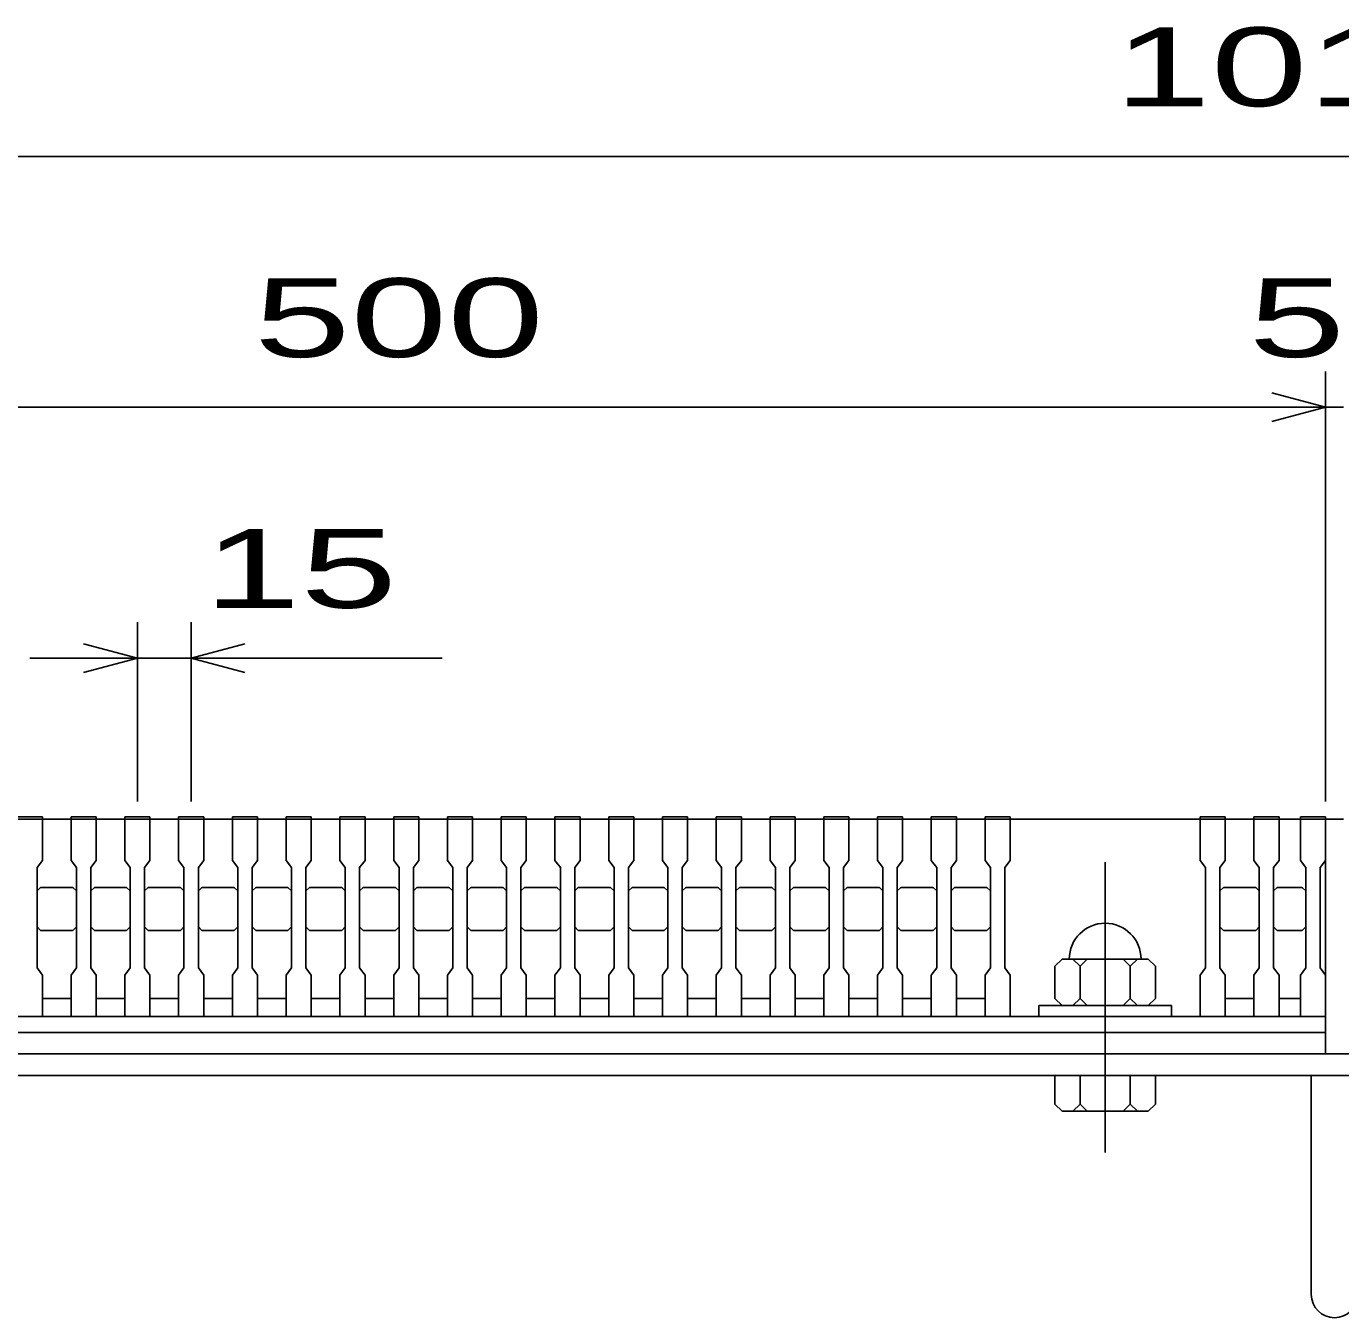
# Model space of a CAD drawing. Units: millimetres, scale not verified. Extents: x -1820 to 1731, y -1282 to 1054.
# Drawn here: x -1215 to -848.3, y -781.1 to -420.7 of the extents above; entities that cross this region are included whole.
import ezdxf
from ezdxf.enums import TextEntityAlignment as Align

# ---------------------------------------------------------------- set-up
doc = ezdxf.new("R2010")
doc.units = ezdxf.units.MM
doc.header["$LTSCALE"] = 10
doc.linetypes.add('CHAIN', pattern=[18.5, 12, -1.5, 3.5, -1.5])
for name, color, linetype, lineweight in [('16', 3, 'Continuous', 25), ('19', 6, 'Continuous', 25), ('22', 2, 'Continuous', 25)]:
    doc.layers.add(name, color=color, linetype=linetype, lineweight=lineweight)
doc.styles.add('ベクトル', font='')
doc.styles.get('ベクトル').set_extended_font_data('ベクトル')

msp = doc.modelspace()

# ---------------------------------------------------------------- linework, layer by layer
at = {"layer": '16'}
for p, q in [((-1217.5, -641.3), (-1210.5, -641.3)), ((-1210.5, -641.3), (-1210.5, -642)), ((-1202.5, -642), (-1202.5, -641.3)), ((-1202.5, -641.3), (-1195.5, -641.3)), ((-1195.5, -641.3), (-1195.5, -642)), ((-1187.5, -642), (-1187.5, -641.3)), ((-1187.5, -641.3), (-1180.5, -641.3)), ((-1180.5, -641.3), (-1180.5, -642)), ((-1172.5, -642), (-1172.5, -641.3)), ((-1172.5, -641.3), (-1165.5, -641.3)), ((-1165.5, -641.3), (-1165.5, -642)), ((-1157.5, -642), (-1157.5, -641.3)), ((-1157.5, -641.3), (-1150.5, -641.3)), ((-1150.5, -641.3), (-1150.5, -642)), ((-1142.5, -642), (-1142.5, -641.3)), ((-1142.5, -641.3), (-1135.5, -641.3)), ((-1135.5, -641.3), (-1135.5, -642)), ((-1127.5, -642), (-1127.5, -641.3)), ((-1127.5, -641.3), (-1120.5, -641.3)), ((-1120.5, -641.3), (-1120.5, -642)), ((-1112.5, -642), (-1112.5, -641.3)), ((-1112.5, -641.3), (-1105.5, -641.3)), ((-1105.5, -641.3), (-1105.5, -642)), ((-1097.5, -642), (-1097.5, -641.3)), ((-1097.5, -641.3), (-1090.5, -641.3)), ((-1090.5, -641.3), (-1090.5, -642)), ((-1082.5, -642), (-1082.5, -641.3)), ((-1082.5, -641.3), (-1075.5, -641.3)), ((-1075.5, -641.3), (-1075.5, -642)), ((-1067.5, -642), (-1067.5, -641.3)), ((-1067.5, -641.3), (-1060.5, -641.3)), ((-1060.5, -641.3), (-1060.5, -642)), ((-1052.5, -642), (-1052.5, -641.3)), ((-1052.5, -641.3), (-1045.5, -641.3)), ((-1045.5, -641.3), (-1045.5, -642)), ((-1037.5, -642), (-1037.5, -641.3)), ((-1037.5, -641.3), (-1030.5, -641.3)), ((-1030.5, -641.3), (-1030.5, -642)), ((-1022.5, -642), (-1022.5, -641.3)), ((-1022.5, -641.3), (-1015.5, -641.3)), ((-1015.5, -641.3), (-1015.5, -642)), ((-1007.5, -642), (-1007.5, -641.3)), ((-1007.5, -641.3), (-1000.5, -641.3)), ((-1000.5, -641.3), (-1000.5, -642)), ((-992.5, -642), (-992.5, -641.3)), ((-992.5, -641.3), (-985.5, -641.3)), ((-985.5, -641.3), (-985.5, -642)), ((-977.5, -642), (-977.5, -641.3)), ((-977.5, -641.3), (-970.5, -641.3)), ((-970.5, -641.3), (-970.5, -642)), ((-962.5, -642), (-962.5, -641.3)), ((-962.5, -641.3), (-955.5, -641.3)), ((-955.5, -641.3), (-955.5, -642)), ((-947.5, -642), (-947.5, -641.3)), ((-947.5, -641.3), (-940.5, -641.3)), ((-940.5, -641.3), (-940.5, -642)), ((-887.5, -642), (-887.5, -641.3)), ((-887.5, -641.3), (-880.5, -641.3)), ((-880.5, -641.3), (-880.5, -642)), ((-872.5, -642), (-872.5, -641.3)), ((-872.5, -641.3), (-865.5, -641.3)), ((-865.5, -641.3), (-865.5, -642)), ((-859.5, -642), (-859.5, -641.3)), ((-859.5, -641.3), (-852.5, -641.3)), ((-852.5, -641.3), (-852.5, -642)), ((-1352.5, -642), (-852.5, -642)), ((-1210.5, -642), (-1217.5, -642)), ((-1210.5, -653.5), (-1210.5, -642)), ((-1202.5, -642), (-1202.5, -653.5)), ((-1195.5, -642), (-1202.5, -642)), ((-1195.5, -653.5), (-1195.5, -642)), ((-1187.5, -642), (-1187.5, -653.5)), ((-1180.5, -642), (-1187.5, -642)), ((-1180.5, -653.5), (-1180.5, -642)), ((-1172.5, -642), (-1172.5, -653.5)), ((-1165.5, -642), (-1172.5, -642)), ((-1165.5, -653.5), (-1165.5, -642)), ((-1157.5, -642), (-1157.5, -653.5)), ((-1150.5, -642), (-1157.5, -642)), ((-1150.5, -653.5), (-1150.5, -642)), ((-1142.5, -642), (-1142.5, -653.5)), ((-1135.5, -642), (-1142.5, -642)), ((-1135.5, -653.5), (-1135.5, -642)), ((-1127.5, -642), (-1127.5, -653.5)), ((-1120.5, -642), (-1127.5, -642)), ((-1120.5, -653.5), (-1120.5, -642)), ((-1112.5, -642), (-1112.5, -653.5)), ((-1105.5, -642), (-1112.5, -642)), ((-1105.5, -653.5), (-1105.5, -642)), ((-1097.5, -642), (-1097.5, -653.5)), ((-1090.5, -642), (-1097.5, -642)), ((-1090.5, -653.5), (-1090.5, -642)), ((-1082.5, -642), (-1082.5, -653.5)), ((-1075.5, -642), (-1082.5, -642)), ((-1075.5, -653.5), (-1075.5, -642)), ((-1067.5, -642), (-1067.5, -653.5)), ((-1060.5, -642), (-1067.5, -642)), ((-1060.5, -653.5), (-1060.5, -642)), ((-1052.5, -642), (-1052.5, -653.5)), ((-1045.5, -642), (-1052.5, -642)), ((-1045.5, -653.5), (-1045.5, -642)), ((-1037.5, -642), (-1037.5, -653.5)), ((-1030.5, -642), (-1037.5, -642)), ((-1030.5, -653.5), (-1030.5, -642)), ((-1022.5, -642), (-1022.5, -653.5)), ((-1015.5, -642), (-1022.5, -642)), ((-1015.5, -653.5), (-1015.5, -642)), ((-1007.5, -642), (-1007.5, -653.5)), ((-1000.5, -642), (-1007.5, -642)), ((-1000.5, -653.5), (-1000.5, -642)), ((-992.5, -642), (-992.5, -653.5)), ((-985.5, -642), (-992.5, -642)), ((-985.5, -653.5), (-985.5, -642)), ((-977.5, -642), (-977.5, -653.5)), ((-970.5, -642), (-977.5, -642)), ((-970.5, -653.5), (-970.5, -642)), ((-962.5, -642), (-962.5, -653.5)), ((-955.5, -642), (-962.5, -642)), ((-955.5, -653.5), (-955.5, -642)), ((-947.5, -642), (-947.5, -653.5)), ((-940.5, -642), (-947.5, -642)), ((-940.5, -653.5), (-940.5, -642)), ((-940.5, -642), (-887.5, -642)), ((-887.5, -642), (-887.5, -653.5)), ((-880.5, -642), (-887.5, -642)), ((-880.5, -653.5), (-880.5, -642)), ((-872.5, -642), (-872.5, -653.5)), ((-865.5, -642), (-872.5, -642)), ((-865.5, -653.5), (-865.5, -642)), ((-859.5, -642), (-859.5, -653.5)), ((-852.5, -642), (-859.5, -642)), ((-852.5, -653.5), (-852.5, -642)), ((-852.5, -692), (-852.5, -642)), ((-1212, -655.5), (-1210.5, -653.5)), ((-1212, -683.5), (-1212, -655.5)), ((-1202.5, -653.5), (-1201, -655.5)), ((-1201, -655.5), (-1201, -683.5)), ((-1197, -655.5), (-1195.5, -653.5)), ((-1197, -683.5), (-1197, -655.5)), ((-1187.5, -653.5), (-1186, -655.5)), ((-1186, -655.5), (-1186, -683.5)), ((-1182, -655.5), (-1180.5, -653.5)), ((-1182, -683.5), (-1182, -655.5)), ((-1172.5, -653.5), (-1171, -655.5)), ((-1171, -655.5), (-1171, -683.5)), ((-1167, -655.5), (-1165.5, -653.5)), ((-1167, -683.5), (-1167, -655.5)), ((-1157.5, -653.5), (-1156, -655.5)), ((-1156, -655.5), (-1156, -683.5)), ((-1152, -655.5), (-1150.5, -653.5)), ((-1152, -683.5), (-1152, -655.5)), ((-1142.5, -653.5), (-1141, -655.5)), ((-1141, -655.5), (-1141, -683.5)), ((-1137, -655.5), (-1135.5, -653.5)), ((-1137, -683.5), (-1137, -655.5)), ((-1127.5, -653.5), (-1126, -655.5)), ((-1126, -655.5), (-1126, -683.5)), ((-1122, -655.5), (-1120.5, -653.5)), ((-1122, -683.5), (-1122, -655.5)), ((-1112.5, -653.5), (-1111, -655.5)), ((-1111, -655.5), (-1111, -683.5)), ((-1107, -655.5), (-1105.5, -653.5)), ((-1107, -683.5), (-1107, -655.5)), ((-1097.5, -653.5), (-1096, -655.5)), ((-1096, -655.5), (-1096, -683.5)), ((-1092, -655.5), (-1090.5, -653.5)), ((-1092, -683.5), (-1092, -655.5)), ((-1082.5, -653.5), (-1081, -655.5)), ((-1081, -655.5), (-1081, -683.5)), ((-1077, -655.5), (-1075.5, -653.5)), ((-1077, -683.5), (-1077, -655.5)), ((-1067.5, -653.5), (-1066, -655.5)), ((-1066, -655.5), (-1066, -683.5)), ((-1062, -655.5), (-1060.5, -653.5)), ((-1062, -683.5), (-1062, -655.5)), ((-1052.5, -653.5), (-1051, -655.5)), ((-1051, -655.5), (-1051, -683.5)), ((-1047, -655.5), (-1045.5, -653.5)), ((-1047, -683.5), (-1047, -655.5)), ((-1037.5, -653.5), (-1036, -655.5)), ((-1036, -655.5), (-1036, -683.5)), ((-1032, -655.5), (-1030.5, -653.5)), ((-1032, -683.5), (-1032, -655.5)), ((-1022.5, -653.5), (-1021, -655.5)), ((-1021, -655.5), (-1021, -683.5)), ((-1017, -655.5), (-1015.5, -653.5)), ((-1017, -683.5), (-1017, -655.5)), ((-1007.5, -653.5), (-1006, -655.5)), ((-1006, -655.5), (-1006, -683.5)), ((-1002, -655.5), (-1000.5, -653.5)), ((-1002, -683.5), (-1002, -655.5)), ((-992.5, -653.5), (-991, -655.5)), ((-991, -655.5), (-991, -683.5)), ((-987, -655.5), (-985.5, -653.5)), ((-987, -683.5), (-987, -655.5)), ((-977.5, -653.5), (-976, -655.5)), ((-976, -655.5), (-976, -683.5)), ((-972, -655.5), (-970.5, -653.5)), ((-972, -683.5), (-972, -655.5)), ((-962.5, -653.5), (-961, -655.5)), ((-961, -655.5), (-961, -683.5)), ((-957, -655.5), (-955.5, -653.5)), ((-957, -683.5), (-957, -655.5)), ((-947.5, -653.5), (-946, -655.5)), ((-946, -655.5), (-946, -683.5)), ((-942, -655.5), (-940.5, -653.5)), ((-942, -683.5), (-942, -655.5)), ((-887.5, -653.5), (-886, -655.5)), ((-886, -655.5), (-886, -683.5)), ((-882, -655.5), (-880.5, -653.5)), ((-882, -683.5), (-882, -655.5)), ((-872.5, -653.5), (-871, -655.5)), ((-871, -655.5), (-871, -683.5)), ((-867, -655.5), (-865.5, -653.5)), ((-867, -683.5), (-867, -655.5)), ((-859.5, -653.5), (-858, -655.5)), ((-858, -655.5), (-858, -683.5)), ((-854, -655.5), (-852.5, -653.5)), ((-854, -683.5), (-854, -655.5)), ((-1212, -662), (-1211, -661)), ((-1211, -661), (-1202, -661)), ((-1202, -661), (-1201, -662)), ((-1197, -662), (-1196, -661)), ((-1196, -661), (-1187, -661)), ((-1187, -661), (-1186, -662)), ((-1182, -662), (-1181, -661)), ((-1181, -661), (-1172, -661)), ((-1172, -661), (-1171, -662)), ((-1167, -662), (-1166, -661)), ((-1166, -661), (-1157, -661)), ((-1157, -661), (-1156, -662)), ((-1152, -662), (-1151, -661)), ((-1151, -661), (-1142, -661)), ((-1142, -661), (-1141, -662)), ((-1137, -662), (-1136, -661)), ((-1136, -661), (-1127, -661)), ((-1127, -661), (-1126, -662)), ((-1122, -662), (-1121, -661)), ((-1121, -661), (-1112, -661)), ((-1112, -661), (-1111, -662)), ((-1107, -662), (-1106, -661)), ((-1106, -661), (-1097, -661)), ((-1097, -661), (-1096, -662)), ((-1092, -662), (-1091, -661)), ((-1091, -661), (-1082, -661)), ((-1082, -661), (-1081, -662)), ((-1077, -662), (-1076, -661)), ((-1076, -661), (-1067, -661)), ((-1067, -661), (-1066, -662)), ((-1062, -662), (-1061, -661)), ((-1061, -661), (-1052, -661)), ((-1052, -661), (-1051, -662)), ((-1047, -662), (-1046, -661)), ((-1046, -661), (-1037, -661)), ((-1037, -661), (-1036, -662)), ((-1032, -662), (-1031, -661)), ((-1031, -661), (-1022, -661)), ((-1022, -661), (-1021, -662)), ((-1017, -662), (-1016, -661)), ((-1016, -661), (-1007, -661)), ((-1007, -661), (-1006, -662)), ((-1002, -662), (-1001, -661)), ((-1001, -661), (-992, -661)), ((-992, -661), (-991, -662)), ((-987, -662), (-986, -661)), ((-986, -661), (-977, -661)), ((-977, -661), (-976, -662)), ((-972, -662), (-971, -661)), ((-971, -661), (-962, -661)), ((-962, -661), (-961, -662)), ((-957, -662), (-956, -661)), ((-956, -661), (-947, -661)), ((-947, -661), (-946, -662)), ((-882, -662), (-881, -661)), ((-881, -661), (-872, -661)), ((-872, -661), (-871, -662)), ((-867, -662), (-866, -661)), ((-866, -661), (-859, -661)), ((-859, -661), (-858, -662)), ((-1211, -673), (-1212, -672)), ((-1202, -673), (-1211, -673)), ((-1201, -672), (-1202, -673)), ((-1196, -673), (-1197, -672)), ((-1187, -673), (-1196, -673)), ((-1186, -672), (-1187, -673)), ((-1181, -673), (-1182, -672)), ((-1172, -673), (-1181, -673)), ((-1171, -672), (-1172, -673)), ((-1166, -673), (-1167, -672)), ((-1157, -673), (-1166, -673)), ((-1156, -672), (-1157, -673)), ((-1151, -673), (-1152, -672)), ((-1142, -673), (-1151, -673)), ((-1141, -672), (-1142, -673)), ((-1136, -673), (-1137, -672)), ((-1127, -673), (-1136, -673)), ((-1126, -672), (-1127, -673)), ((-1121, -673), (-1122, -672)), ((-1112, -673), (-1121, -673)), ((-1111, -672), (-1112, -673)), ((-1106, -673), (-1107, -672)), ((-1097, -673), (-1106, -673)), ((-1096, -672), (-1097, -673)), ((-1091, -673), (-1092, -672)), ((-1082, -673), (-1091, -673)), ((-1081, -672), (-1082, -673)), ((-1076, -673), (-1077, -672)), ((-1067, -673), (-1076, -673)), ((-1066, -672), (-1067, -673)), ((-1061, -673), (-1062, -672)), ((-1052, -673), (-1061, -673)), ((-1051, -672), (-1052, -673)), ((-1046, -673), (-1047, -672)), ((-1037, -673), (-1046, -673)), ((-1036, -672), (-1037, -673)), ((-1031, -673), (-1032, -672)), ((-1022, -673), (-1031, -673)), ((-1021, -672), (-1022, -673)), ((-1016, -673), (-1017, -672)), ((-1007, -673), (-1016, -673)), ((-1006, -672), (-1007, -673)), ((-1001, -673), (-1002, -672)), ((-992, -673), (-1001, -673)), ((-991, -672), (-992, -673)), ((-986, -673), (-987, -672)), ((-977, -673), (-986, -673)), ((-976, -672), (-977, -673)), ((-971, -673), (-972, -672)), ((-962, -673), (-971, -673)), ((-961, -672), (-962, -673)), ((-956, -673), (-957, -672)), ((-947, -673), (-956, -673)), ((-946, -672), (-947, -673)), ((-881, -673), (-882, -672)), ((-872, -673), (-881, -673)), ((-871, -672), (-872, -673)), ((-866, -673), (-867, -672)), ((-859, -673), (-866, -673)), ((-858, -672), (-859, -673)), ((-926, -681), (-928, -683)), ((-902, -681), (-926, -681)), ((-921, -683), (-923, -681)), ((-919, -681), (-921, -683)), ((-907, -683), (-909, -681)), ((-905, -681), (-907, -683)), ((-900, -683), (-902, -681)), ((-1210.5, -685.5), (-1212, -683.5)), ((-1210.5, -697), (-1210.5, -685.5)), ((-1201, -683.5), (-1202.5, -685.5)), ((-1202.5, -685.5), (-1202.5, -697)), ((-1195.5, -685.5), (-1197, -683.5)), ((-1195.5, -697), (-1195.5, -685.5)), ((-1186, -683.5), (-1187.5, -685.5)), ((-1187.5, -685.5), (-1187.5, -697)), ((-1180.5, -685.5), (-1182, -683.5)), ((-1180.5, -697), (-1180.5, -685.5)), ((-1171, -683.5), (-1172.5, -685.5)), ((-1172.5, -685.5), (-1172.5, -697)), ((-1165.5, -685.5), (-1167, -683.5)), ((-1165.5, -697), (-1165.5, -685.5)), ((-1156, -683.5), (-1157.5, -685.5)), ((-1157.5, -685.5), (-1157.5, -697)), ((-1150.5, -685.5), (-1152, -683.5)), ((-1150.5, -697), (-1150.5, -685.5)), ((-1141, -683.5), (-1142.5, -685.5)), ((-1142.5, -685.5), (-1142.5, -697)), ((-1135.5, -685.5), (-1137, -683.5)), ((-1135.5, -697), (-1135.5, -685.5)), ((-1126, -683.5), (-1127.5, -685.5)), ((-1127.5, -685.5), (-1127.5, -697)), ((-1120.5, -685.5), (-1122, -683.5)), ((-1120.5, -697), (-1120.5, -685.5)), ((-1111, -683.5), (-1112.5, -685.5)), ((-1112.5, -685.5), (-1112.5, -697)), ((-1105.5, -685.5), (-1107, -683.5)), ((-1105.5, -697), (-1105.5, -685.5)), ((-1096, -683.5), (-1097.5, -685.5)), ((-1097.5, -685.5), (-1097.5, -697)), ((-1090.5, -685.5), (-1092, -683.5)), ((-1090.5, -697), (-1090.5, -685.5)), ((-1081, -683.5), (-1082.5, -685.5)), ((-1082.5, -685.5), (-1082.5, -697)), ((-1075.5, -685.5), (-1077, -683.5)), ((-1075.5, -697), (-1075.5, -685.5)), ((-1066, -683.5), (-1067.5, -685.5)), ((-1067.5, -685.5), (-1067.5, -697)), ((-1060.5, -685.5), (-1062, -683.5)), ((-1060.5, -697), (-1060.5, -685.5)), ((-1051, -683.5), (-1052.5, -685.5)), ((-1052.5, -685.5), (-1052.5, -697)), ((-1045.5, -685.5), (-1047, -683.5)), ((-1045.5, -697), (-1045.5, -685.5)), ((-1036, -683.5), (-1037.5, -685.5)), ((-1037.5, -685.5), (-1037.5, -697)), ((-1030.5, -685.5), (-1032, -683.5)), ((-1030.5, -697), (-1030.5, -685.5)), ((-1021, -683.5), (-1022.5, -685.5)), ((-1022.5, -685.5), (-1022.5, -697)), ((-1015.5, -685.5), (-1017, -683.5)), ((-1015.5, -697), (-1015.5, -685.5)), ((-1006, -683.5), (-1007.5, -685.5)), ((-1007.5, -685.5), (-1007.5, -697)), ((-1000.5, -685.5), (-1002, -683.5)), ((-1000.5, -697), (-1000.5, -685.5)), ((-991, -683.5), (-992.5, -685.5)), ((-992.5, -685.5), (-992.5, -697)), ((-985.5, -685.5), (-987, -683.5)), ((-985.5, -697), (-985.5, -685.5)), ((-976, -683.5), (-977.5, -685.5)), ((-977.5, -685.5), (-977.5, -697)), ((-970.5, -685.5), (-972, -683.5)), ((-970.5, -697), (-970.5, -685.5)), ((-961, -683.5), (-962.5, -685.5)), ((-962.5, -685.5), (-962.5, -697)), ((-955.5, -685.5), (-957, -683.5)), ((-955.5, -697), (-955.5, -685.5)), ((-946, -683.5), (-947.5, -685.5)), ((-947.5, -685.5), (-947.5, -697)), ((-940.5, -685.5), (-942, -683.5)), ((-940.5, -697), (-940.5, -685.5)), ((-928, -683), (-928, -692)), ((-921, -692), (-921, -683)), ((-907, -692), (-907, -683)), ((-900, -692), (-900, -683)), ((-886, -683.5), (-887.5, -685.5)), ((-887.5, -685.5), (-887.5, -697)), ((-880.5, -685.5), (-882, -683.5)), ((-880.5, -697), (-880.5, -685.5)), ((-871, -683.5), (-872.5, -685.5)), ((-872.5, -685.5), (-872.5, -697)), ((-865.5, -685.5), (-867, -683.5)), ((-865.5, -697), (-865.5, -685.5)), ((-858, -683.5), (-859.5, -685.5)), ((-859.5, -685.5), (-859.5, -697)), ((-852.5, -685.5), (-854, -683.5)), ((-852.5, -697), (-852.5, -685.5)), ((-1210.5, -692), (-1202.5, -692)), ((-1195.5, -692), (-1187.5, -692)), ((-1180.5, -692), (-1172.5, -692)), ((-1165.5, -692), (-1157.5, -692)), ((-1150.5, -692), (-1142.5, -692)), ((-1135.5, -692), (-1127.5, -692)), ((-1120.5, -692), (-1112.5, -692)), ((-1105.5, -692), (-1097.5, -692)), ((-1090.5, -692), (-1082.5, -692)), ((-1075.5, -692), (-1067.5, -692)), ((-1060.5, -692), (-1052.5, -692)), ((-1045.5, -692), (-1037.5, -692)), ((-1030.5, -692), (-1022.5, -692)), ((-1015.5, -692), (-1007.5, -692)), ((-1000.5, -692), (-992.5, -692)), ((-985.5, -692), (-977.5, -692)), ((-970.5, -692), (-962.5, -692)), ((-955.5, -692), (-947.5, -692)), ((-928, -692), (-926, -694)), ((-923, -694), (-921, -692)), ((-921, -692), (-919, -694)), ((-909, -694), (-907, -692)), ((-907, -692), (-905, -694)), ((-902, -694), (-900, -692)), ((-880.5, -692), (-872.5, -692)), ((-865.5, -692), (-859.5, -692)), ((-932.5, -697), (-932.5, -694)), ((-932.5, -694), (-895.5, -694)), ((-895.5, -694), (-895.5, -697)), ((-1352.5, -697), (-852.5, -697)), ((-1217.5, -697), (-1210.5, -697)), ((-1202.5, -697), (-1195.5, -697)), ((-1187.5, -697), (-1180.5, -697)), ((-1172.5, -697), (-1165.5, -697)), ((-1157.5, -697), (-1150.5, -697)), ((-1142.5, -697), (-1135.5, -697)), ((-1127.5, -697), (-1120.5, -697)), ((-1112.5, -697), (-1105.5, -697)), ((-1097.5, -697), (-1090.5, -697)), ((-1082.5, -697), (-1075.5, -697)), ((-1067.5, -697), (-1060.5, -697)), ((-1052.5, -697), (-1045.5, -697)), ((-1037.5, -697), (-1030.5, -697)), ((-1022.5, -697), (-1015.5, -697)), ((-1007.5, -697), (-1000.5, -697)), ((-992.5, -697), (-985.5, -697)), ((-977.5, -697), (-970.5, -697)), ((-962.5, -697), (-955.5, -697)), ((-947.5, -697), (-940.5, -697)), ((-887.5, -697), (-940.5, -697)), ((-895.5, -697), (-932.5, -697)), ((-887.5, -697), (-880.5, -697)), ((-872.5, -697), (-865.5, -697)), ((-859.5, -697), (-852.5, -697)), ((-852.5, -697), (-852.5, -701.5)), ((-852.5, -701.5), (-1352.5, -701.5)), ((-852.5, -707.5), (-852.5, -701.5)), ((-1352.5, -707.5), (-852.5, -707.5))]:
    msp.add_line(p, q, dxfattribs=at)
at = {"layer": '16', "linetype": 'CHAIN'}
msp.add_line((-914, -654), (-914, -735), dxfattribs=at)
at = {"layer": '16'}
msp.add_arc((-914, -681), 10, 0, 180, dxfattribs=at)
at = {"layer": '19'}
for p, q in [((-852.5, -642), (-847.5, -642)), ((-1355, -707.5), (-345, -707.5)), ((-345, -713.5), (-1355, -713.5)), ((-928, -721.5), (-928, -713.5)), ((-928, -713.5), (-900, -713.5)), ((-921, -721.5), (-921, -713.5)), ((-907, -721.5), (-907, -713.5)), ((-900, -721.5), (-900, -713.5)), ((-856.5, -774.61), (-856.5, -713.5)), ((-928, -721.5), (-926, -723.5)), ((-921, -721.5), (-923, -723.5)), ((-919, -723.5), (-921, -721.5)), ((-907, -721.5), (-909, -723.5)), ((-905, -723.5), (-907, -721.5)), ((-902, -723.5), (-900, -721.5)), ((-926, -723.5), (-902, -723.5))]:
    msp.add_line(p, q, dxfattribs=at)
msp.add_arc((-850, -774.61), 6.5, 180, 0, dxfattribs=at)
at = {"layer": '22', "color": 4}
for p, q in [((-1355, -457), (-345, -457)), ((-852.5, -637), (-852.5, -517)), ((-852.5, -527), (-867.5, -523)), ((-1352.5, -527), (-852.5, -527)), ((-867.5, -531), (-852.5, -527)), ((-852.5, -527), (-847.5, -527)), ((-1184, -637), (-1184, -587)), ((-1169, -587), (-1169, -637)), ((-1184, -597), (-1199, -593)), ((-1169, -597), (-1154, -593)), ((-1184, -597), (-1214, -597)), ((-1199, -601), (-1184, -597)), ((-1184, -597), (-1169, -597)), ((-1154, -601), (-1169, -597)), ((-1169, -597), (-1099, -597))]:
    msp.add_line(p, q, dxfattribs=at)

# ---------------------------------------------------------------- texts
at = {"layer": '22', "style": 'ベクトル', "width": 1.65}
for s, p in [(' 1010 ', (-925, -432)), (' 500 ', (-1165, -502)), (' 5 ', (-887.5, -502)), (' 15 ', (-1179, -572))]:
    msp.add_text(s, height=21.99, dxfattribs=at).set_placement(p, align=Align.MIDDLE_LEFT)

doc.saveas('drawing.dxf')
